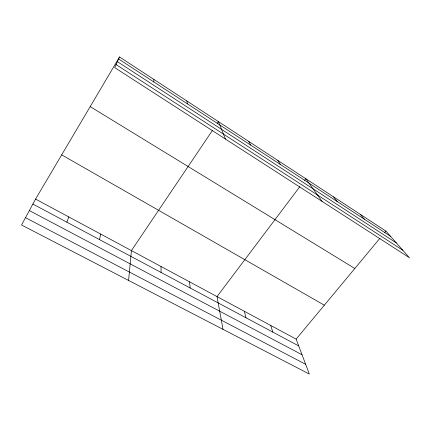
<?xml version="1.0" encoding="UTF-8"?>
<svg xmlns="http://www.w3.org/2000/svg" width="431" height="431" viewBox="0 0 431 431"><rect width="100%" height="100%" fill="white"/><g stroke="black" fill="none" stroke-linecap="round" stroke-linejoin="round"><path stroke-width="0.65" d="M153.797 81.928L153.889 79.423M128.583 280.436L131.428 250.594L212.397 130.469M99.496 239.598L100.703 234.076M66.853 222.175L68.777 216.917M119.532 56.962L114.684 67.597L409.45 257.754L385.912 231.086L119.532 56.962L35.568 199.068L21.55 225.004L309.318 374.038L296.14 339.122L35.568 199.068M217.262 123.244L218.388 121.58L225.499 139.084M299.804 186.704L217.03 296.598L223.005 329.338M304.609 180.32L305.811 178.725L322.092 201.396M296.14 339.122L379.959 238.251M384.635 232.621L385.912 231.086M25.51 217.677L305.644 364.297M29.356 210.565L302.039 354.751M32.88 204.046L298.705 345.915M61.692 154.858L324.338 305.186M90.192 106.619L354.826 268.497M116.063 64.569L402.85 250.276M117.399 61.649L396.401 242.976M118.611 58.988L390.464 236.242M360.23 214.299L364.351 219.217M333.551 196.859L337.198 201.514M277.812 160.429L280.403 164.48M248.698 141.395L250.697 145.112M270.706 325.448L272.834 332.107M244.35 311.284L246.015 317.792M186.812 100.94L187.474 103.887M189.532 281.82L190.163 287.983M161.022 266.498L161.081 272.467"/></g></svg>
